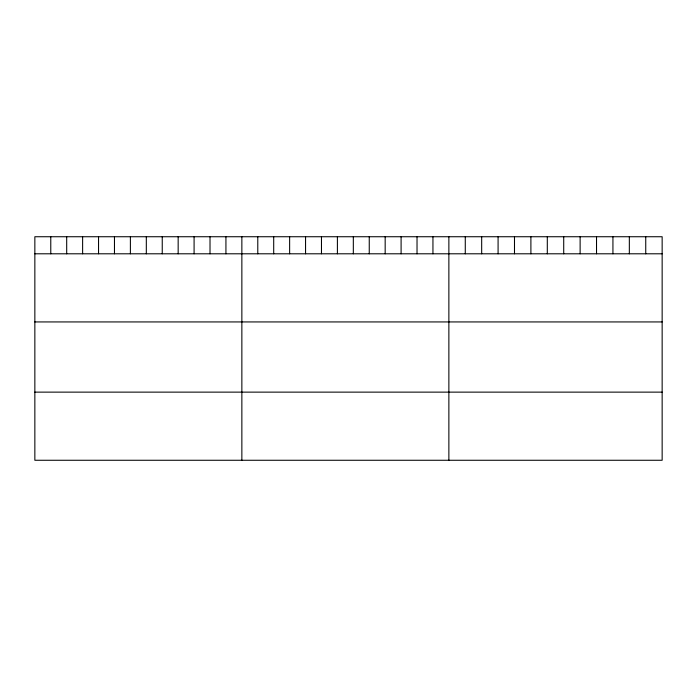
<?xml version="1.0" encoding="UTF-8"?>
<svg xmlns="http://www.w3.org/2000/svg" width="697" height="697" viewBox="0 0 697 697"><rect width="100%" height="100%" fill="white"/><g stroke="black" fill="none" stroke-linecap="round" stroke-linejoin="round"><path stroke-width="1.05" d="M662.15 253.795L662.15 460.264L34.85 460.264L34.85 236.736L662.15 236.736L662.15 253.795L34.85 253.795M34.85 321.936L662.15 321.936M34.85 392.132L662.15 392.132M645.744 236.736L645.744 253.795M629.339 236.736L629.339 253.795M612.933 236.736L612.933 253.795M596.527 236.736L596.527 253.795M580.122 236.736L580.122 253.795M563.716 236.736L563.716 253.795M547.302 236.736L547.302 253.795M530.896 236.736L530.896 253.795M514.491 236.736L514.491 253.795M498.085 236.736L498.085 253.795M481.679 236.736L481.679 253.795M465.274 236.736L465.274 253.795M448.868 236.736L448.868 460.264M432.942 236.736L432.942 253.795M417.024 236.736L417.024 253.795M401.097 236.736L401.097 253.795M385.171 236.736L385.171 253.795M369.253 236.736L369.253 253.795M353.327 236.736L353.327 253.795M337.4 236.736L337.4 253.795M321.474 236.736L321.474 253.795M305.556 236.736L305.556 253.795M289.63 236.736L289.63 253.795M273.703 236.736L273.703 253.795M257.785 236.736L257.785 253.795M241.859 236.736L241.859 460.264M225.933 236.736L225.933 253.795M210.015 236.736L210.015 253.795M194.088 236.736L194.088 253.795M178.162 236.736L178.162 253.795M162.244 236.736L162.244 253.795M146.318 236.736L146.318 253.795M130.391 236.736L130.391 253.795M114.465 236.736L114.465 253.795M98.547 236.736L98.547 253.795M82.621 236.736L82.621 253.795M66.694 236.736L66.694 253.795M50.776 236.736L50.776 253.795"/></g></svg>
